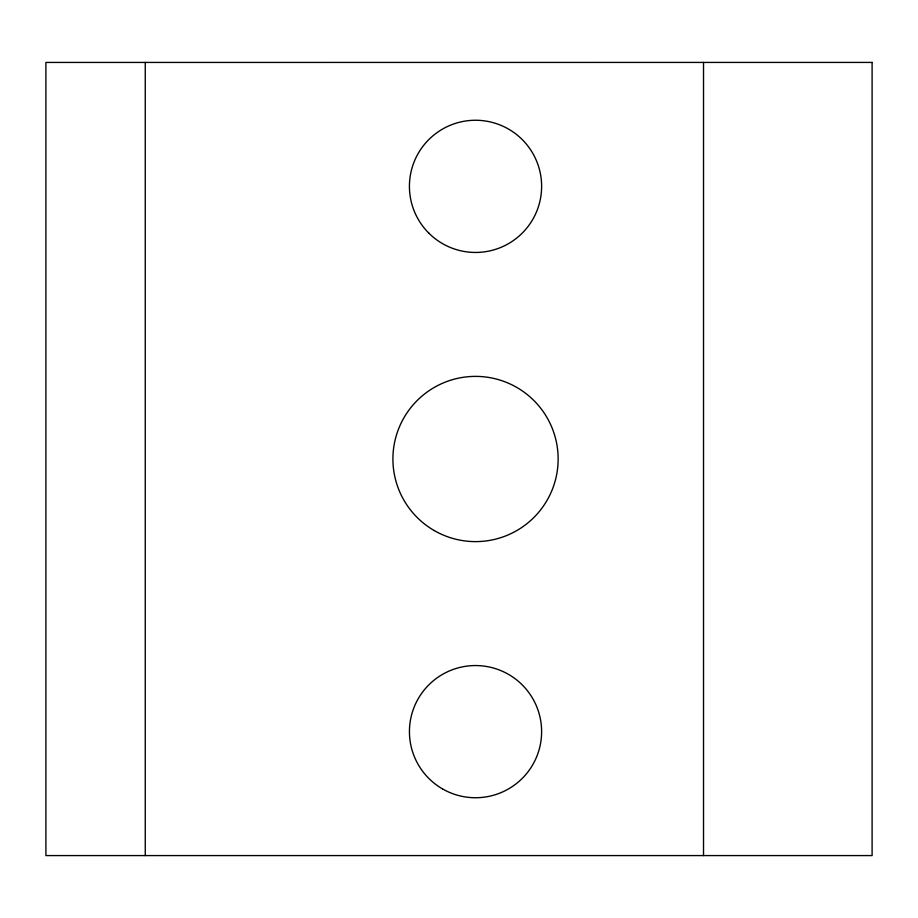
<?xml version="1.0" encoding="UTF-8"?>
<svg xmlns="http://www.w3.org/2000/svg" width="918" height="918" viewBox="0 0 918 918"><rect width="100%" height="100%" fill="white"/><g stroke="black" fill="none" stroke-linecap="round" stroke-linejoin="round"><path stroke-width="1.38" d="M703.521 62.424L703.521 855.576M145.262 62.435L145.262 855.576M872.1 62.424L45.9 62.435L45.9 855.576L872.1 855.576L872.1 62.424M442.476 788.883A66.096 66.096 0 0 0 541.62 731.646A66.096 66.096 0 0 0 442.476 674.409A66.096 66.096 0 0 0 442.476 788.883M434.214 530.547A82.62 82.62 0 0 0 558.144 459A82.62 82.62 0 0 0 434.214 387.453A82.62 82.62 0 0 0 434.214 530.547M428.786 233.092A66.096 66.096 0 0 0 539.371 203.463A66.096 66.096 0 0 0 458.415 122.507A66.096 66.096 0 0 0 428.786 233.092"/></g></svg>
